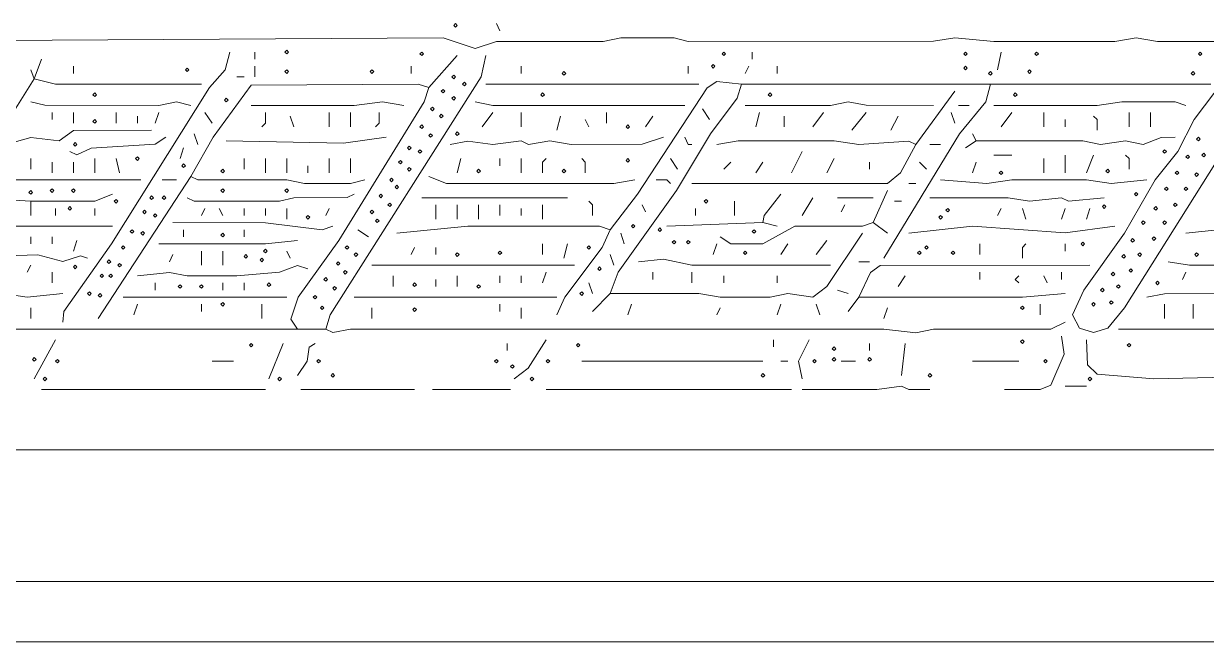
# Model space of a CAD drawing. Header units: millimetres. Extents: x 11 to 20000, y -4 to 8232.
# Drawn here: x 12745 to 14000, y 7568 to 8228 of the extents above; entities that cross this region are included whole.
import ezdxf

# ---------------------------------------------------------------- set-up
doc = ezdxf.new("R2010")
doc.units = ezdxf.units.MM
doc.layers.add('ARCHITECTURE', color=7, linetype='Continuous', lineweight=13, true_color=0x000000)
doc.layers.add('SOLAR', color=7, linetype='Continuous', lineweight=13, true_color=0x000000)

msp = doc.modelspace()

# ---------------------------------------------------------------- linework, layer by layer
at = {"layer": 'ARCHITECTURE', "color": 7, "lineweight": 13, "true_color": 0x000000}
for points in [[(16315.98982, 7775.26391), (16270.74095, 7771.64785), (16248.11652, 7775.26391), (12624.43439, 7775.26391), (12609.35102, 7779.03473)], [(16304.6776, 7635.74661), (15637.25679, 7635.74661), (15614.63235, 7635.74661), (15554.29864, 7635.74661), (15282.80543, 7635.74661), (15260.181, 7635.74661), (14679.48676, 7635.74661), (14656.86233, 7635.74661), (14600.30124, 7635.74661), (14581.44796, 7635.74661), (14076.16934, 7635.74661), (14057.31482, 7635.74661), (12594.26889, 7635.74661)], [(15546.75713, 7567.8733), (15535.44683, 7571.49593), (15509.04977, 7567.88643), (15486.42534, 7571.644), (12639.51776, 7571.644), (12624.43439, 7571.644)]]:
    msp.add_lwpolyline(points, dxfattribs=at)
at = {"layer": 'SOLAR', "color": 7, "lineweight": 13, "true_color": 0x000000}
for points in [[(13201.35747, 8225.86731), (13203.24287, 8227.7526), (13205.12817, 8225.86731), (13203.24287, 8223.9819)], [(13022.2474, 8197.58676), (13024.13269, 8199.47206), (13026.0181, 8197.58676), (13024.13269, 8195.70136)], [(13165.53541, 8195.70136), (13167.42081, 8197.58676), (13169.30622, 8195.70136), (13167.42081, 8193.81595)], [(13486.0483, 8195.70136), (13487.9336, 8197.58676), (13489.819, 8195.70136), (13487.9336, 8193.81595)], [(13742.45848, 8195.70136), (13744.34389, 8197.58676), (13746.2293, 8195.70136), (13744.34389, 8193.81595)], [(13817.8733, 8195.70136), (13819.75871, 8197.58676), (13821.644, 8195.70136), (13819.75871, 8193.81595)], [(13991.32726, 8195.70136), (13993.21267, 8197.58676), (13995.09808, 8195.70136), (13993.21267, 8193.81595)], [(13474.73609, 8182.50373), (13476.62138, 8184.38914), (13478.50679, 8182.50373), (13476.62138, 8180.61844)], [(13742.45848, 8180.61844), (13744.34389, 8182.50373), (13746.2293, 8180.61844), (13744.34389, 8178.73303)], [(12916.66663, 8178.73303), (12918.55204, 8180.61844), (12920.43744, 8178.73303), (12918.55204, 8176.84762)], [(13022.2474, 8176.84762), (13024.13269, 8178.73303), (13026.0181, 8176.84762), (13024.13269, 8174.96233)], [(13112.74514, 8176.84762), (13114.63043, 8178.73303), (13116.51584, 8176.84762), (13114.63043, 8174.96233)], [(13199.47206, 8171.19152), (13201.35747, 8173.07692), (13203.24287, 8171.19152), (13201.35747, 8169.30622)], [(13316.36505, 8174.96233), (13318.25034, 8176.84762), (13320.13575, 8174.96233), (13318.25034, 8173.07692)], [(13768.85373, 8174.96233), (13770.73903, 8176.84762), (13772.62443, 8174.96233), (13770.73903, 8173.07692)], [(13810.33179, 8176.84762), (13812.21719, 8178.73303), (13814.1026, 8176.84762), (13812.21719, 8174.96233)], [(13983.78586, 8174.96233), (13985.67115, 8176.84762), (13987.55656, 8174.96233), (13985.67115, 8173.07692)], [(13188.15984, 8156.1086), (13190.04525, 8157.994), (13191.93066, 8156.1086), (13190.04525, 8154.22319)], [(13210.78428, 8163.65011), (13212.66968, 8165.53541), (13214.55509, 8163.65011), (13212.66968, 8161.76471)], [(12818.62749, 8152.3379), (12820.51278, 8154.22319), (12822.39819, 8152.3379), (12820.51278, 8150.45249)], [(12958.1448, 8146.68179), (12960.0302, 8148.56708), (12961.9155, 8146.68179), (12960.0302, 8144.79638)], [(13199.47206, 8148.56708), (13201.35747, 8150.45249), (13203.24287, 8148.56708), (13201.35747, 8146.68179)], [(13293.74061, 8152.3379), (13295.6259, 8154.22319), (13297.51131, 8152.3379), (13295.6259, 8150.45249)], [(13535.06787, 8152.3379), (13536.95328, 8154.22319), (13538.83857, 8152.3379), (13536.95328, 8150.45249)], [(13795.24887, 8152.3379), (13797.13428, 8154.22319), (13799.01957, 8152.3379), (13797.13428, 8150.45249)], [(13176.84762, 8137.25486), (13178.73303, 8139.14027), (13180.61844, 8137.25486), (13178.73303, 8135.36957)], [(13186.27455, 8129.71346), (13188.15984, 8131.59876), (13190.04525, 8129.71346), (13188.15984, 8127.82805)], [(12818.62749, 8124.05735), (12820.51278, 8125.94265), (12822.39819, 8124.05735), (12820.51278, 8122.17195)], [(13165.53541, 8118.40124), (13167.42081, 8120.28654), (13169.30622, 8118.40124), (13167.42081, 8116.51584)], [(13384.23835, 8118.40124), (13386.12364, 8120.28654), (13388.00905, 8118.40124), (13386.12364, 8116.51584)], [(13174.96233, 8108.97432), (13176.84762, 8110.85973), (13178.73303, 8108.97432), (13176.84762, 8107.08903)], [(13203.24287, 8110.85973), (13205.12817, 8112.74514), (13207.01357, 8110.85973), (13205.12817, 8108.97432)], [(13989.44197, 8105.20362), (13991.32726, 8107.08903), (13993.21267, 8105.20362), (13991.32726, 8103.31821)], [(12797.88835, 8099.54751), (12799.77376, 8101.43292), (12801.65916, 8099.54751), (12799.77376, 8097.6621)], [(13152.3379, 8095.77681), (13154.22319, 8097.6621), (13156.1086, 8095.77681), (13154.22319, 8093.8914)], [(13163.65011, 8092.006), (13165.53541, 8093.8914), (13167.42081, 8092.006), (13165.53541, 8090.1207)], [(13953.61991, 8092.006), (13955.50532, 8093.8914), (13957.39061, 8092.006), (13955.50532, 8090.1207)], [(12863.87636, 8084.46459), (12865.76165, 8086.34989), (12867.64706, 8084.46459), (12865.76165, 8082.57919)], [(13142.91097, 8080.69378), (13144.79638, 8082.57919), (13146.68179, 8080.69378), (13144.79638, 8078.80848)], [(13384.23835, 8082.57919), (13386.12364, 8084.46459), (13388.00905, 8082.57919), (13386.12364, 8080.69378)], [(13978.12975, 8086.34989), (13980.01505, 8088.23529), (13981.90045, 8086.34989), (13980.01505, 8084.46459)], [(13995.09808, 8088.23529), (13996.98337, 8090.1207), (13998.86878, 8088.23529), (13996.98337, 8086.34989)], [(12912.89593, 8076.92308), (12914.78133, 8078.80848), (12916.66663, 8076.92308), (12914.78133, 8075.03767)], [(12954.3741, 8071.26697), (12956.25939, 8073.15238), (12958.1448, 8071.26697), (12956.25939, 8069.38156)], [(13152.3379, 8073.15238), (13154.22319, 8075.03767), (13156.1086, 8073.15238), (13154.22319, 8071.26697)], [(13225.86731, 8071.26697), (13227.7526, 8073.15238), (13229.63801, 8071.26697), (13227.7526, 8069.38156)], [(13316.36505, 8071.26697), (13318.25034, 8073.15238), (13320.13575, 8071.26697), (13318.25034, 8069.38156)], [(13780.16595, 8069.38156), (13782.05124, 8071.26697), (13783.93665, 8069.38156), (13782.05124, 8067.49627)], [(13893.28812, 8071.26697), (13895.17342, 8073.15238), (13897.05882, 8071.26697), (13895.17342, 8069.38156)], [(13966.81753, 8069.38156), (13968.70283, 8071.26697), (13970.58824, 8069.38156), (13968.70283, 8067.49627)], [(13987.55656, 8067.49627), (13989.44197, 8069.38156), (13991.32726, 8067.49627), (13989.44197, 8065.61086)], [(13133.48416, 8061.84016), (13135.36957, 8063.72545), (13137.25486, 8061.84016), (13135.36957, 8059.95475)], [(13139.14027, 8054.29864), (13141.02568, 8056.18405), (13142.91097, 8054.29864), (13141.02568, 8052.41324)], [(12750.75419, 8048.64253), (12752.63948, 8050.52794), (12754.52489, 8048.64253), (12752.63948, 8046.75713)], [(12773.37862, 8050.52794), (12775.26391, 8052.41324), (12777.14932, 8050.52794), (12775.26391, 8048.64253)], [(12796.00305, 8050.52794), (12797.88835, 8052.41324), (12799.77376, 8050.52794), (12797.88835, 8048.64253)], [(12878.95928, 8042.98643), (12880.84468, 8044.87183), (12882.72998, 8042.98643), (12880.84468, 8041.10102)], [(12892.1569, 8042.98643), (12894.04219, 8044.87183), (12895.9276, 8042.98643), (12894.04219, 8041.10102)], [(12954.3741, 8050.52794), (12956.25939, 8052.41324), (12958.1448, 8050.52794), (12956.25939, 8048.64253)], [(13022.2474, 8050.52794), (13024.13269, 8052.41324), (13026.0181, 8050.52794), (13024.13269, 8048.64253)], [(13122.17195, 8044.87183), (13124.05735, 8046.75713), (13125.94265, 8044.87183), (13124.05735, 8042.98643)], [(13923.45396, 8046.75713), (13925.33937, 8048.64253), (13927.22477, 8046.75713), (13925.33937, 8044.87183)], [(13955.50532, 8052.41324), (13957.39061, 8054.29864), (13959.27602, 8052.41324), (13957.39061, 8050.52794)], [(13976.24434, 8052.41324), (13978.12975, 8054.29864), (13980.01505, 8052.41324), (13978.12975, 8050.52794)], [(12792.23224, 8031.67421), (12794.11765, 8033.55962), (12796.00305, 8031.67421), (12794.11765, 8029.7888)], [(12841.25192, 8039.21572), (12843.13722, 8041.10102), (12845.02262, 8039.21572), (12843.13722, 8037.33032)], [(13131.59876, 8035.44491), (13133.48416, 8037.33032), (13135.36957, 8035.44491), (13133.48416, 8033.55962)], [(13467.19457, 8039.21572), (13469.07998, 8041.10102), (13470.96527, 8039.21572), (13469.07998, 8037.33032)], [(13723.60486, 8029.7888), (13725.49016, 8031.67421), (13727.37557, 8029.7888), (13725.49016, 8027.90351)], [(13889.51731, 8033.55962), (13891.40271, 8035.44491), (13893.28812, 8033.55962), (13891.40271, 8031.67421)], [(13944.1931, 8031.67421), (13946.07839, 8033.55962), (13947.9638, 8031.67421), (13946.07839, 8029.7888)], [(13964.93213, 8035.44491), (13966.81753, 8037.33032), (13968.70283, 8035.44491), (13966.81753, 8033.55962)], [(12871.41776, 8027.90351), (12873.30317, 8029.7888), (12875.18857, 8027.90351), (12873.30317, 8026.0181)], [(12882.72998, 8024.13269), (12884.61538, 8026.0181), (12886.50079, 8024.13269), (12884.61538, 8022.2474)], [(13044.87183, 8022.2474), (13046.75713, 8024.13269), (13048.64253, 8022.2474), (13046.75713, 8020.36199)], [(13112.74514, 8027.90351), (13114.63043, 8029.7888), (13116.51584, 8027.90351), (13114.63043, 8026.0181)], [(13118.40124, 8018.47658), (13120.28654, 8020.36199), (13122.17195, 8018.47658), (13120.28654, 8016.59129)], [(13716.06335, 8022.2474), (13717.94876, 8024.13269), (13719.83405, 8022.2474), (13717.94876, 8020.36199)], [(13930.99548, 8016.59129), (13932.88088, 8018.47658), (13934.76618, 8016.59129), (13932.88088, 8014.70588)], [(13953.61991, 8016.59129), (13955.50532, 8018.47658), (13957.39061, 8016.59129), (13955.50532, 8014.70588)], [(12858.22025, 8007.16437), (12860.10554, 8009.04977), (12861.99095, 8007.16437), (12860.10554, 8005.27907)], [(12869.53247, 8005.27907), (12871.41776, 8007.16437), (12873.30317, 8005.27907), (12871.41776, 8003.39367)], [(12954.3741, 8003.39367), (12956.25939, 8005.27907), (12958.1448, 8003.39367), (12956.25939, 8001.50826)], [(13389.89446, 8012.82048), (13391.77975, 8014.70588), (13393.66516, 8012.82048), (13391.77975, 8010.93518)], [(13418.175, 8009.04977), (13420.06029, 8010.93518), (13421.9457, 8009.04977), (13420.06029, 8007.16437)], [(13518.09955, 8007.16437), (13519.98495, 8009.04977), (13521.87025, 8007.16437), (13519.98495, 8005.27907)], [(13433.25792, 7995.85215), (13435.14333, 7997.73756), (13437.02862, 7995.85215), (13435.14333, 7993.96686)], [(13448.34084, 7995.85215), (13450.22624, 7997.73756), (13452.11165, 7995.85215), (13450.22624, 7993.96686)], [(13866.89287, 7993.96686), (13868.77828, 7995.85215), (13870.66369, 7993.96686), (13868.77828, 7992.08145)], [(13919.68326, 7997.73756), (13921.56867, 7999.62296), (13923.45396, 7997.73756), (13921.56867, 7995.85215)], [(13942.30769, 7999.62296), (13944.1931, 8001.50826), (13946.07839, 7999.62296), (13944.1931, 7997.73756)], [(12848.79333, 7990.19604), (12850.67873, 7992.08145), (12852.56414, 7990.19604), (12850.67873, 7988.31075)], [(12978.88382, 7980.76923), (12980.76923, 7982.65464), (12982.65464, 7980.76923), (12980.76923, 7978.88382)], [(12999.62296, 7986.42534), (13001.50826, 7988.31075), (13003.39367, 7986.42534), (13001.50826, 7984.53993)], [(13086.34989, 7990.19604), (13088.23529, 7992.08145), (13090.1207, 7990.19604), (13088.23529, 7988.31075)], [(13095.77681, 7982.65464), (13097.6621, 7984.53993), (13099.54751, 7982.65464), (13097.6621, 7980.76923)], [(13203.24287, 7982.65464), (13205.12817, 7984.53993), (13207.01357, 7982.65464), (13205.12817, 7980.76923)], [(13248.49174, 7984.53993), (13250.37704, 7986.42534), (13252.26244, 7984.53993), (13250.37704, 7982.65464)], [(13342.76018, 7990.19604), (13344.64559, 7992.08145), (13346.53088, 7990.19604), (13344.64559, 7988.31075)], [(13508.67274, 7984.53993), (13510.55803, 7986.42534), (13512.44344, 7984.53993), (13510.55803, 7982.65464)], [(13693.43891, 7984.53993), (13695.32432, 7986.42534), (13697.20962, 7984.53993), (13695.32432, 7982.65464)], [(13700.98043, 7990.19604), (13702.86572, 7992.08145), (13704.75113, 7990.19604), (13702.86572, 7988.31075)], [(13729.26097, 7984.53993), (13731.14627, 7986.42534), (13733.03167, 7984.53993), (13731.14627, 7982.65464)], [(13910.25645, 7980.76923), (13912.14174, 7982.65464), (13914.02715, 7980.76923), (13912.14174, 7978.88382)], [(13927.22477, 7982.65464), (13929.11007, 7984.53993), (13930.99548, 7982.65464), (13929.11007, 7980.76923)], [(13987.55656, 7982.65464), (13989.44197, 7984.53993), (13991.32726, 7982.65464), (13989.44197, 7980.76923)], [(12797.88835, 7969.45701), (12799.77376, 7971.34242), (12801.65916, 7969.45701), (12799.77376, 7967.57161)], [(12833.71041, 7975.11312), (12835.59581, 7976.99853), (12837.48111, 7975.11312), (12835.59581, 7973.22771)], [(12845.02262, 7971.34242), (12846.90803, 7973.22771), (12848.79333, 7971.34242), (12846.90803, 7969.45701)], [(12995.85215, 7976.99853), (12997.73756, 7978.88382), (12999.62296, 7976.99853), (12997.73756, 7975.11312)], [(13076.92308, 7973.22771), (13078.80848, 7975.11312), (13080.69378, 7973.22771), (13078.80848, 7971.34242)], [(13354.0724, 7967.57161), (13355.95781, 7969.45701), (13357.8431, 7967.57161), (13355.95781, 7965.68631)], [(13917.79785, 7965.68631), (13919.68326, 7967.57161), (13921.56867, 7965.68631), (13919.68326, 7963.8009)], [(12826.16889, 7960.0302), (12828.0543, 7961.9155), (12829.93971, 7960.0302), (12828.0543, 7958.1448)], [(12835.59581, 7960.0302), (12837.48111, 7961.9155), (12839.36652, 7960.0302), (12837.48111, 7958.1448)], [(13063.72545, 7956.25939), (13065.61086, 7958.1448), (13067.49627, 7956.25939), (13065.61086, 7954.3741)], [(13084.46459, 7963.8009), (13086.34989, 7965.68631), (13088.23529, 7963.8009), (13086.34989, 7961.9155)], [(13898.94423, 7961.9155), (13900.82952, 7963.8009), (13902.71493, 7961.9155), (13900.82952, 7960.0302)], [(12812.97138, 7941.17647), (12814.85667, 7943.06188), (12816.74208, 7941.17647), (12814.85667, 7939.29106)], [(12909.12523, 7948.71799), (12911.01052, 7950.60328), (12912.89593, 7948.71799), (12911.01052, 7946.83258)], [(12931.74966, 7948.71799), (12933.63495, 7950.60328), (12935.52036, 7948.71799), (12933.63495, 7946.83258)], [(13003.39367, 7950.60328), (13005.27907, 7952.48869), (13007.16437, 7950.60328), (13005.27907, 7948.71799)], [(13073.15238, 7946.83258), (13075.03767, 7948.71799), (13076.92308, 7946.83258), (13075.03767, 7944.94717)], [(13157.994, 7950.60328), (13159.8793, 7952.48869), (13161.76471, 7950.60328), (13159.8793, 7948.71799)], [(13225.86731, 7948.71799), (13227.7526, 7950.60328), (13229.63801, 7948.71799), (13227.7526, 7946.83258)], [(13335.21867, 7941.17647), (13337.10407, 7943.06188), (13338.98948, 7941.17647), (13337.10407, 7939.29106)], [(13887.63201, 7944.94717), (13889.51731, 7946.83258), (13891.40271, 7944.94717), (13889.51731, 7943.06188)], [(13904.60034, 7948.71799), (13906.48563, 7950.60328), (13908.37104, 7948.71799), (13906.48563, 7946.83258)], [(13946.07839, 7952.48869), (13947.9638, 7954.3741), (13949.84921, 7952.48869), (13947.9638, 7950.60328)], [(12824.2836, 7939.29106), (12826.16889, 7941.17647), (12828.0543, 7939.29106), (12826.16889, 7937.40577)], [(12954.3741, 7929.86425), (12956.25939, 7931.74966), (12958.1448, 7929.86425), (12956.25939, 7927.97885)], [(13052.41324, 7937.40577), (13054.29864, 7939.29106), (13056.18405, 7937.40577), (13054.29864, 7935.52036)], [(13878.20509, 7929.86425), (13880.0905, 7931.74966), (13881.9759, 7929.86425), (13880.0905, 7927.97885)], [(13897.05882, 7931.74966), (13898.94423, 7933.63495), (13900.82952, 7931.74966), (13898.94423, 7929.86425)], [(13059.95475, 7926.09355), (13061.84016, 7927.97885), (13063.72545, 7926.09355), (13061.84016, 7924.20814)], [(13157.994, 7924.20814), (13159.8793, 7926.09355), (13161.76471, 7924.20814), (13159.8793, 7922.32274)], [(13802.79038, 7926.09355), (13804.67568, 7927.97885), (13806.56109, 7926.09355), (13804.67568, 7924.20814)], [(13802.79038, 7890.27149), (13804.67568, 7892.1569), (13806.56109, 7890.27149), (13804.67568, 7888.38609)], [(12984.53993, 7886.50079), (12986.42534, 7888.38609), (12988.31075, 7886.50079), (12986.42534, 7884.61538)], [(13331.44796, 7886.50079), (13333.33337, 7888.38609), (13335.21867, 7886.50079), (13333.33337, 7884.61538)], [(13602.94118, 7882.72998), (13604.82658, 7884.61538), (13606.71188, 7882.72998), (13604.82658, 7880.84468)], [(13915.91256, 7886.50079), (13917.79785, 7888.38609), (13919.68326, 7886.50079), (13917.79785, 7884.61538)], [(12754.52489, 7871.41776), (12756.41029, 7873.30317), (12758.29559, 7871.41776), (12756.41029, 7869.53247)], [(12779.03473, 7869.53247), (12780.92002, 7871.41776), (12782.80543, 7869.53247), (12780.92002, 7867.64706)], [(13056.18405, 7869.53247), (13058.06934, 7871.41776), (13059.95475, 7869.53247), (13058.06934, 7867.64706)], [(13244.72093, 7869.53247), (13246.60633, 7871.41776), (13248.49174, 7869.53247), (13246.60633, 7867.64706)], [(13299.39672, 7869.53247), (13301.28201, 7871.41776), (13303.16742, 7869.53247), (13301.28201, 7867.64706)], [(13582.20215, 7869.53247), (13584.08744, 7871.41776), (13585.97285, 7869.53247), (13584.08744, 7867.64706)], [(13602.94118, 7871.41776), (13604.82658, 7873.30317), (13606.71188, 7871.41776), (13604.82658, 7869.53247)], [(13640.64853, 7871.41776), (13642.53394, 7873.30317), (13644.41934, 7871.41776), (13642.53394, 7869.53247)], [(13827.30011, 7869.53247), (13829.18552, 7871.41776), (13831.07093, 7869.53247), (13829.18552, 7867.64706)], [(13071.26697, 7854.44943), (13073.15238, 7856.33484), (13075.03767, 7854.44943), (13073.15238, 7852.56414)], [(13261.68925, 7863.87636), (13263.57466, 7865.76165), (13265.46007, 7863.87636), (13263.57466, 7861.99095)], [(13527.52636, 7854.44943), (13529.41176, 7856.33484), (13531.29717, 7854.44943), (13529.41176, 7852.56414)], [(13704.75113, 7854.44943), (13706.63654, 7856.33484), (13708.52183, 7854.44943), (13706.63654, 7852.56414)], [(12765.8371, 7850.67873), (12767.72251, 7852.56414), (12769.60781, 7850.67873), (12767.72251, 7848.79333)], [(13014.70588, 7850.67873), (13016.59129, 7852.56414), (13018.47658, 7850.67873), (13016.59129, 7848.79333)], [(13282.42839, 7850.67873), (13284.31369, 7852.56414), (13286.1991, 7850.67873), (13284.31369, 7848.79333)], [(13874.43439, 7850.67873), (13876.3198, 7852.56414), (13878.20509, 7850.67873), (13876.3198, 7848.79333)]]:
    msp.add_lwpolyline(points, close=True, dxfattribs=at)
for points in [[(13246.60633, 8227.75271), (13250.37749, 8220.21109)], [(12307.69231, 7873.30317), (12323.96606, 7911.01052), (12508.5905, 8193.81595), (12518.85328, 8203.92398), (12537.70781, 8208.7509), (13190.04525, 8212.66312), (13223.9819, 8201.51199), (13246.60633, 8208.7509), (13359.72851, 8208.90543), (13378.58179, 8212.66312), (13435.14287, 8212.52172), (13450.22624, 8208.90543), (13710.40724, 8209.19491), (13733.03167, 8212.66968), (13774.50939, 8208.90543), (13902.71493, 8208.90543), (13925.33937, 8212.66946), (13947.9638, 8208.90543), (14042.23269, 8208.89887)], [(14057.31482, 8163.65), (14056.11753, 8144.79638), (14024.4276, 8103.31833), (13912.97771, 7926.09355), (13895.16697, 7904.66686), (13880.0905, 7899.85294), (13865.15622, 7904.52534), (13857.76301, 7918.55204), (13869.83462, 7944.94717), (13912.97771, 8005.27896), (13945.39118, 8061.84005), (13969.5319, 8092.00611), (13986.72805, 8125.94276), (14029.72195, 8182.50385), (14042.23269, 8208.89887)], [(12963.8009, 8197.58665), (12958.82557, 8178.73303), (12942.2259, 8159.87941), (12838.31018, 7993.96674), (12787.77387, 7922.32285), (12786.57658, 7911.01052)], [(12990.19649, 8190.04525), (12990.19649, 8197.58665)], [(13065.61086, 7903.46912), (13070.43846, 7918.55204), (13230.32568, 8171.19163), (13235.29412, 8193.81606)], [(13174.96188, 8159.87941), (13205.12862, 8193.81606)], [(13518.09955, 8197.58665), (13518.09955, 8190.04525)], [(13782.0517, 8197.58665), (13778.28054, 8178.73303)], [(12763.95215, 8190.04525), (12756.40984, 8169.30611)], [(12797.8888, 8182.50385), (12797.8888, 8174.96222)], [(12990.19649, 8182.50385), (12990.19649, 8171.19163)], [(13156.1086, 8174.96222), (13156.1086, 8182.50385)], [(13273.00192, 8182.50385), (13273.00192, 8174.96222)], [(13450.22624, 8182.50385), (13450.22624, 8174.96222)], [(13510.55848, 8174.96222), (13514.32839, 8182.50385)], [(13544.49514, 8182.50385), (13544.49514, 8174.96222)], [(12724.35939, 8118.40113), (12756.40984, 8169.30611)], [(12752.63993, 8178.73303), (12756.40984, 8169.30611)], [(12756.40984, 8169.30611), (12779.03428, 8163.65656), (12933.63541, 8163.65)], [(12978.88428, 8171.19163), (12971.34197, 8171.19163)], [(13174.96188, 8159.87941), (13163.64966, 8163.64344), (12986.43224, 8162.4457), (12946.00407, 8107.08891), (12922.32319, 8065.61086)], [(13035.44536, 7903.46912), (13028.41391, 7913.94559), (13036.50181, 7937.40577), (13079.6448, 7997.73756), (13170.14253, 8144.79638), (13174.96188, 8159.87941)], [(13461.53846, 8163.65), (13235.29412, 8163.65)], [(13506.78733, 8163.65), (13480.39174, 8166.21652), (13470.12896, 8159.73122), (13396.37998, 8046.75724), (13367.26957, 8009.04977)], [(13506.78733, 8163.65), (13501.96663, 8148.56719), (13473.90701, 8110.85973), (13437.85769, 8050.52783), (13375.86833, 7963.8009), (13367.26957, 7941.17647)], [(13506.78733, 8163.65), (13770.73948, 8163.65)], [(13657.61731, 7978.88394), (13737.85928, 8110.85973), (13765.91199, 8144.79638), (13770.73948, 8163.65)], [(13691.55396, 8099.54751), (13733.03167, 8156.1086)], [(13770.73948, 8163.65), (14004.52489, 8163.65)], [(12752.63993, 8144.79638), (12767.72206, 8141.1802), (12888.38654, 8141.03213), (12907.23982, 8144.64186), (12922.32319, 8141.02557)], [(13148.56753, 8141.02557), (13125.9431, 8144.79638), (13095.77636, 8141.03213), (12986.42534, 8141.02557)], [(13223.9819, 8144.79638), (13242.83518, 8141.03213), (13446.45509, 8141.02557)], [(13510.55848, 8141.02557), (13601.05622, 8141.03213), (13619.9095, 8144.78971), (13638.76278, 8141.17364), (13710.40724, 8141.02557)], [(13774.50939, 8141.02557), (13883.86165, 8141.03213), (13910.256, 8144.79638), (13966.81708, 8144.64842), (13978.1293, 8141.02557)], [(12775.26437, 8125.94276), (12775.26437, 8133.48416)], [(12797.8888, 8122.17195), (12797.8888, 8133.48416)], [(12843.13767, 8133.48416), (12843.13767, 8122.17195)], [(12884.61538, 8122.17195), (12888.38654, 8133.48416)], [(12937.40532, 8133.48416), (12944.94762, 8122.17195)], [(13001.50871, 8133.48416), (13001.50871, 8122.17195), (12997.73756, 8118.40113)], [(13069.38201, 8118.40113), (13069.38201, 8133.48416)], [(13092.00645, 8133.48416), (13092.00645, 8118.40113)], [(13122.17195, 8133.48416), (13122.17195, 8122.17195), (13118.40079, 8118.40113)], [(13242.83518, 8133.48416), (13231.52296, 8118.40113)], [(13273.00192, 8133.48416), (13273.00192, 8118.40113)], [(13363.49966, 8122.17195), (13363.49966, 8133.48416)], [(13465.30962, 8137.25498), (13472.85068, 8125.94276)], [(13525.64061, 8133.48416), (13521.8707, 8118.40113)], [(13582.2017, 8118.40113), (13593.51391, 8133.48416)], [(13623.68066, 8114.63054), (13638.76278, 8133.48416)], [(13729.26052, 8133.48416), (13733.03167, 8122.17195)], [(13748.11505, 8141.02557), (13736.80283, 8141.02557)], [(13782.0517, 8118.40113), (13793.36391, 8133.48416)], [(13827.30057, 8133.48416), (13827.30057, 8118.40113)], [(13917.7983, 8133.48416), (13917.7983, 8118.40113)], [(13940.42274, 8133.48416), (13940.42274, 8118.40113)], [(12865.7621, 8129.71335), (12865.7621, 8122.17195)], [(13027.90305, 8129.71335), (13031.67421, 8118.40113)], [(13314.47964, 8129.71335), (13310.70848, 8114.63054)], [(13344.64514, 8118.40113), (13340.87523, 8125.94276)], [(13404.97738, 8118.40113), (13412.51844, 8129.71335)], [(13552.0362, 8118.40113), (13552.0362, 8129.71335)], [(13665.15837, 8114.63054), (13672.69943, 8129.71335)], [(13849.925, 8118.40113), (13849.925, 8125.94276)], [(13880.0905, 8129.71335), (13883.86165, 8125.94276), (13883.86165, 8114.63054)], [(12726.24434, 8099.54751), (12752.63993, 8106.94084), (12782.79853, 8103.47296), (12797.89434, 8114.47579), (12880.84423, 8114.63054)], [(12794.11765, 8092.00611), (12801.66561, 8088.53801), (12816.74208, 8095.62217), (12884.61538, 8099.70204), (12895.9276, 8107.08891)], [(12929.86425, 8099.54751), (12926.0931, 8110.85973)], [(13129.71301, 8107.08891), (13084.46414, 8100.74514), (12960.02975, 8103.31833)], [(13423.83066, 8107.08891), (13401.20622, 8099.69548), (13325.79186, 8099.55407), (13303.16742, 8103.31165), (13280.54299, 8099.54751), (13273.00192, 8103.31833), (13242.83518, 8099.56063), (13216.44084, 8103.17025), (13197.58631, 8099.54751)], [(13446.45509, 8107.08891), (13450.22624, 8099.54751), (13453.9974, 8099.54751)], [(13751.88495, 8110.85973), (13755.65611, 8103.31833)], [(13966.81708, 8107.08891), (13951.73495, 8106.93439), (13932.88043, 8099.56075), (13914.02715, 8103.31165), (13887.63156, 8099.55419), (13868.77828, 8103.31176), (13755.65611, 8103.31833)], [(12911.01097, 8084.46448), (12914.78088, 8095.7767)], [(13691.55396, 8099.54751), (13675.42115, 8069.38167), (13661.38722, 8058.2241), (13453.9974, 8058.06946)], [(13691.55396, 8099.54751), (13684.00475, 8103.16369), (13631.22172, 8099.55407), (13604.82613, 8103.31833), (13503.01618, 8103.31176), (13480.39174, 8099.54751)], [(13706.63609, 8099.54751), (13717.9483, 8099.54751)], [(13744.34389, 8095.7767), (13755.65611, 8103.31833)], [(12752.63993, 8084.46448), (12752.63993, 8073.15226)], [(12775.26437, 8069.38167), (12775.26437, 8080.69389)], [(12797.8888, 8080.69389), (12797.8888, 8069.38167)], [(12820.51324, 8069.38167), (12820.51324, 8084.46448)], [(12843.13767, 8084.46448), (12846.90758, 8069.38167)], [(12978.88428, 8073.15226), (12978.88428, 8084.46448)], [(13001.50871, 8069.38167), (13001.50871, 8084.46448)], [(13024.13314, 8069.38167), (13024.13314, 8084.46448)], [(13069.38201, 8069.38167), (13069.38201, 8084.46448)], [(13092.00645, 8069.38167), (13092.00645, 8084.46448)], [(13205.12862, 8069.38167), (13208.89853, 8084.46448)], [(13250.37749, 8084.46448), (13250.37749, 8076.92308)], [(13273.00192, 8084.46448), (13273.00192, 8069.38167)], [(13295.62636, 8069.38167), (13295.62636, 8080.69389), (13299.39627, 8084.46448)], [(13340.87523, 8069.38167), (13340.87523, 8080.69389), (13337.10407, 8084.46448)], [(13431.37296, 8084.46448), (13438.91403, 8073.15226)], [(13495.47511, 8080.69389), (13487.93405, 8073.15226)], [(13521.8707, 8069.38167), (13529.41176, 8080.69389)], [(13559.57726, 8069.38167), (13570.88948, 8092.00611)], [(13597.28507, 8069.38167), (13604.82613, 8084.46448)], [(13642.53394, 8073.15226), (13642.53394, 8080.69389)], [(13695.32387, 8080.69389), (13702.86618, 8073.15226)], [(13751.88495, 8069.38167), (13755.65611, 8080.69389)], [(13774.50939, 8088.23529), (13793.36391, 8088.23529)], [(13827.30057, 8069.38167), (13827.30057, 8084.46448)], [(13849.925, 8088.23529), (13849.925, 8069.38167)], [(13872.54943, 8069.38167), (13880.0905, 8088.23529)], [(13917.7983, 8073.15226), (13917.7983, 8084.46448), (13914.02715, 8088.23529)], [(13046.75758, 8069.38167), (13046.75758, 8076.92308)], [(12699.84876, 8061.84005), (12869.53201, 8061.84005)], [(12824.28314, 7914.78133), (12922.32319, 8065.61086)], [(12892.15645, 8061.84005), (12907.23982, 8061.84005)], [(12922.32319, 8065.61086), (12929.87115, 8061.98812), (13024.13314, 8061.83348), (13042.98643, 8058.07602), (13092.00645, 8058.21742), (13107.08857, 8061.84005)], [(13174.96188, 8065.61086), (13193.8164, 8058.07602), (13371.04072, 8058.07602), (13393.66516, 8061.84005)], [(13431.37296, 8058.06946), (13427.60181, 8061.84005), (13416.28959, 8061.84005)], [(13684.01165, 8058.06946), (13691.55396, 8058.06946)], [(13717.9483, 8061.84005), (13766.96833, 8058.06946), (13793.36391, 8061.83348), (13872.54943, 8061.83348), (13898.94378, 8058.06946), (13936.65158, 8061.84005)], [(12692.30769, 8042.98643), (12752.63993, 8039.21561)], [(12752.63993, 8039.21561), (12820.51324, 8039.36369), (12839.36652, 8046.75724)], [(13095.77636, 8046.75724), (13088.22839, 8043.13439), (13031.67421, 8042.83846), (13016.59084, 8039.22217), (12926.1, 8039.36369), (12918.55204, 8042.98643)], [(13167.42081, 8042.98643), (13322.0207, 8042.98643)], [(13529.41176, 8016.59118), (13530.60894, 8024.13937), (13548.26505, 8046.75724)], [(13582.2017, 8042.98643), (13570.88948, 8024.13281)], [(13646.30509, 8042.98643), (13608.59729, 8042.98643)], [(13646.30509, 8016.59118), (13661.38722, 8050.52783)], [(13706.63609, 8042.98643), (13789.59276, 8042.97986), (13812.21719, 8039.21572), (13846.15385, 8042.98643), (13853.69491, 8039.21561), (13891.40271, 8042.98643)], [(14257.16482, 8050.52783), (14230.76923, 8016.74593), (14204.37364, 8009.19774), (14136.50034, 8009.19774), (14121.41821, 8012.80747), (14106.33484, 8009.19774), (14012.06595, 8009.04321), (13978.1293, 8005.27896)], [(12752.63993, 8024.13281), (12752.63993, 8039.21561)], [(12779.03428, 8024.13281), (12779.03428, 8031.67421)], [(12820.51324, 8031.67421), (12820.51324, 8024.13281)], [(12933.63541, 8024.13281), (12937.40532, 8031.67421)], [(12956.25984, 8024.13281), (12952.48869, 8031.67421)], [(12978.88428, 8024.13281), (12978.88428, 8031.67421)], [(13001.50871, 8024.13281), (13001.50871, 8031.67421)], [(13024.13314, 8031.67421), (13024.13314, 8020.36199)], [(13069.38201, 8031.67421), (13065.61086, 8024.13281)], [(13182.50419, 8020.36199), (13182.50419, 8035.44502)], [(13205.12862, 8035.44502), (13205.12862, 8020.36199)], [(13227.75305, 8020.36199), (13227.75305, 8035.44502)], [(13250.37749, 8035.44502), (13250.37749, 8024.13281)], [(13273.00192, 8024.13281), (13273.00192, 8031.67421)], [(13295.62636, 8035.44502), (13295.62636, 8020.36199)], [(13344.64514, 8039.21561), (13348.41629, 8035.44502), (13348.41629, 8024.13281)], [(13401.20622, 8035.44502), (13404.97738, 8027.90339)], [(13457.76731, 8024.13281), (13457.76731, 8031.67421)], [(13499.24627, 8024.13281), (13499.24627, 8039.21561)], [(13616.13835, 8035.44502), (13612.36844, 8027.90339)], [(13668.92952, 8039.21561), (13676.47059, 8039.21561)], [(13778.28054, 8024.13281), (13782.0517, 8031.67421)], [(13804.67613, 8031.67421), (13808.44604, 8020.36199)], [(13849.925, 8031.67421), (13846.15385, 8020.36199)], [(13876.31934, 8031.67421), (13872.54943, 8020.36199)], [(12839.36652, 8012.82059), (12692.30769, 8012.81403), (12673.45441, 8009.05645), (12658.37104, 8012.82059)], [(13073.15192, 8012.82059), (13061.83971, 8009.0629), (13001.50871, 8016.44321), (12903.46867, 8016.59118)], [(12914.78088, 8001.50837), (12914.78088, 8009.04977)], [(12978.88428, 8001.50837), (12978.88428, 8009.04977)], [(13099.54751, 8009.04977), (13110.85973, 8001.50837)], [(13141.02523, 8005.27896), (13216.44084, 8012.81403), (13355.95735, 8012.81403), (13367.26957, 8009.04977)], [(13310.70848, 7918.55204), (13319.30724, 7937.40577), (13358.67907, 7990.19615), (13367.26957, 8009.04977)], [(13634.99287, 8005.27896), (13597.13733, 7948.71799), (13582.2017, 7937.56041), (13555.80735, 7941.16991), (13536.95283, 7937.55385), (13484.1629, 7937.40577), (13461.53846, 7941.16991), (13367.26957, 7941.17647)], [(13382.35294, 7993.96674), (13378.58179, 8005.27896)], [(13529.41176, 8016.59118), (13427.60181, 8012.82059)], [(13484.1629, 8001.50837), (13495.47511, 7994.12138), (13529.41176, 7994.11493), (13563.34842, 8012.66584), (13634.99287, 8012.96855), (13646.30509, 8016.59118)], [(13544.49514, 8012.82059), (13529.41176, 8016.59118)], [(13661.38722, 8005.27896), (13646.30509, 8016.59118)], [(13684.01165, 8005.27896), (13751.88495, 8012.81403), (13849.925, 8005.57511), (13902.71493, 8012.82059)], [(12752.63993, 7993.96674), (12752.63993, 8001.50837)], [(12775.26437, 7993.96674), (12775.26437, 8001.50837)], [(12797.8888, 7986.42534), (12801.65871, 7997.73756)], [(12888.38654, 7993.96674), (13001.50871, 7993.9733), (13035.44536, 7997.73756)], [(13295.62636, 7982.65452), (13295.62636, 7993.96674)], [(13322.0207, 7993.96674), (13318.25079, 7978.88394)], [(13476.62183, 7982.65452), (13480.39174, 7993.96674)], [(13555.80735, 7993.96674), (13548.26505, 7982.65452)], [(13585.97285, 7982.65452), (13597.28507, 7997.73756)], [(13759.42726, 7982.65452), (13759.42726, 7993.96674)], [(13808.44604, 7993.96674), (13804.67613, 7990.19615), (13804.67613, 7978.88394)], [(13849.925, 7986.42534), (13849.925, 7993.96674)], [(12647.05882, 7978.88394), (12760.181, 7982.50656), (12786.57658, 7975.40928), (12805.42296, 7981.45679), (12812.97093, 7978.88394)], [(12899.69876, 7975.11312), (12903.46867, 7982.65452)], [(12933.63541, 7971.34231), (12933.63541, 7986.42534)], [(12956.25984, 7986.42534), (12956.25984, 7971.34231)], [(13024.13314, 7986.42534), (13027.90305, 7978.88394)], [(13156.1086, 7982.65452), (13159.87975, 7990.19615)], [(13182.50419, 7990.19615), (13182.50419, 7982.65452)], [(13371.04072, 7971.34231), (13367.26957, 7982.65452)], [(12748.86878, 7963.8009), (12752.63993, 7971.34231)], [(12865.7621, 7960.0302), (12899.69876, 7963.79434), (12918.55204, 7960.17828), (12971.34197, 7960.17828), (13016.59084, 7963.94898), (13035.44536, 7971.18767), (13046.75758, 7967.57172)], [(13114.63088, 7971.34231), (13329.56301, 7971.34231)], [(13397.43631, 7975.11312), (13423.83066, 7977.6862), (13453.9974, 7971.34887), (13601.05622, 7971.34231)], [(13642.53394, 7975.11312), (13631.22172, 7975.11312)], [(13631.22172, 7937.40577), (13643.58337, 7963.79434), (13653.84615, 7971.18767), (13876.31934, 7971.34231)], [(13959.27602, 7975.11312), (13981.90045, 7971.34887), (14196.83258, 7971.34231)], [(12775.26437, 7952.48869), (12775.26437, 7963.8009)], [(13137.25532, 7948.71799), (13137.25532, 7960.0302)], [(13182.50419, 7956.25939), (13182.50419, 7948.71799)], [(13205.12862, 7948.71799), (13205.12862, 7960.0302)], [(13250.37749, 7960.0302), (13250.37749, 7952.48869)], [(13273.00192, 7960.0302), (13273.00192, 7952.48869)], [(13299.39627, 7963.8009), (13295.62636, 7952.48869)], [(13412.51844, 7963.8009), (13412.51844, 7956.25939)], [(13453.9974, 7963.8009), (13453.9974, 7952.48869)], [(13487.93405, 7952.48869), (13487.93405, 7960.0302)], [(13544.49514, 7960.0302), (13544.49514, 7952.48869)], [(13680.24174, 7960.0302), (13672.69943, 7948.71799)], [(13759.42726, 7956.25939), (13759.42726, 7963.8009)], [(13800.90498, 7960.0302), (13797.13382, 7956.25939), (13800.90498, 7952.48869)], [(13827.30057, 7960.0302), (13831.07048, 7952.48869)], [(13846.15385, 7956.25939), (13846.15385, 7963.8009)], [(13978.1293, 7963.8009), (13974.35939, 7956.25939)], [(12884.61538, 7944.94717), (12884.61538, 7952.48869)], [(12956.25984, 7944.94717), (12956.25984, 7952.48869)], [(12978.88428, 7944.94717), (12978.88428, 7952.48869)], [(13348.41629, 7941.17647), (13344.64514, 7952.48869)], [(13608.59729, 7944.94717), (13619.9095, 7941.17647)], [(12786.57658, 7941.17647), (12748.86878, 7937.406), (12722.47319, 7941.17647), (12639.51776, 7941.02839), (12628.20554, 7937.56041), (12609.35102, 7941.02183), (12594.27579, 7937.56041), (12586.72658, 7941.17647)], [(13024.13314, 7937.40577), (12850.67873, 7937.40577)], [(12865.7621, 7929.86425), (12861.99095, 7918.55204)], [(12933.63541, 7922.32274), (12933.63541, 7929.86425)], [(12997.73756, 7929.86425), (12997.73756, 7914.78133)], [(13095.77636, 7937.40577), (13310.70848, 7937.40577)], [(13250.37749, 7922.32274), (13250.37749, 7929.86425)], [(13367.26957, 7941.17647), (13348.41629, 7922.32274)], [(13386.1241, 7918.55204), (13389.894, 7929.86425)], [(13544.49514, 7918.55204), (13548.26505, 7929.86425)], [(13589.744, 7918.55204), (13585.97285, 7929.86425)], [(13619.9095, 7922.32274), (13631.22172, 7937.40577)], [(13631.22172, 7937.40577), (13804.67613, 7937.41233), (13849.925, 7941.17647)], [(13823.52941, 7918.55204), (13823.52941, 7929.86425)], [(14159.12477, 7937.40577), (14046.0026, 7937.41233), (14023.37817, 7941.17647), (13955.50486, 7941.02839), (13936.65158, 7937.40577)], [(13955.50486, 7929.86425), (13955.50486, 7914.78133)], [(13985.67161, 7929.86425), (13985.67161, 7914.78133)], [(12752.63993, 7926.09355), (12752.63993, 7914.78133)], [(13114.63088, 7914.78133), (13114.63088, 7926.09355)], [(13273.00192, 7926.09355), (13273.00192, 7914.78133)], [(13480.39174, 7918.55204), (13484.1629, 7926.09355)], [(13661.38722, 7926.09355), (13657.61731, 7914.78133)], [(13065.61086, 7903.46912), (13073.15882, 7899.85294), (13092.00645, 7903.46912), (13299.39627, 7903.46912), (13306.93857, 7903.46912), (13325.79186, 7903.46912), (13657.61731, 7903.46912), (13691.55396, 7899.70486), (13710.40724, 7903.46256), (13834.84163, 7903.62376), (13849.925, 7911.01052)], [(13035.44536, 7903.46912), (13027.89615, 7903.46912), (13012.82093, 7903.46912), (12556.56109, 7903.32104), (12541.47771, 7898.50057), (12503.77115, 7865.91629), (12341.62896, 7865.76821), (12319.00452, 7869.53247)], [(12779.03428, 7892.1569), (12756.40984, 7850.67873)], [(13065.61086, 7903.46912), (13035.44536, 7903.46912)], [(13299.39627, 7892.1569), (13280.39525, 7862.13903), (13265.45962, 7850.67873)], [(13540.72398, 7884.61538), (13540.72398, 7892.1569)], [(13570.88948, 7850.67873), (13567.26742, 7869.53247), (13578.43179, 7892.1569)], [(13846.15385, 7895.9276), (13848.86176, 7877.07387), (13834.68699, 7844.19355), (13823.52941, 7839.51459), (13785.82161, 7839.36652)], [(14494.72138, 7888.38609), (14472.09695, 7903.31448), (14170.43699, 7903.32104), (14151.59061, 7895.77296), (14128.81154, 7862.13903), (14113.8759, 7854.59751), (13944.19265, 7850.68529), (13883.86165, 7855.65373), (13873.75362, 7865.76176), (13872.54943, 7892.1569)], [(13906.48609, 7903.46912), (14144.04265, 7903.46912)], [(13005.27862, 7850.67873), (13020.36199, 7888.38609)], [(13035.44536, 7854.44943), (13045.70124, 7869.53247), (13047.95486, 7884.46075), (13054.29864, 7888.38609)], [(13257.91855, 7888.38609), (13257.91855, 7880.84468)], [(13642.53394, 7888.38609), (13642.53394, 7880.84468)], [(13676.47059, 7854.44943), (13680.24174, 7888.38609)], [(12944.94762, 7869.53247), (12967.57206, 7869.53247)], [(13337.10407, 7869.53247), (13529.41176, 7869.53247)], [(13555.80735, 7869.53247), (13548.26505, 7869.53247)], [(13612.36844, 7869.53247), (13627.45057, 7869.53247)], [(13751.88495, 7869.53247), (13800.90498, 7869.53247)], [(13706.63609, 7839.36652), (13684.01165, 7839.36652), (13676.47059, 7843.13722), (13650.06946, 7839.36652), (13570.88948, 7839.36652)], [(13872.54943, 7843.13722), (13849.925, 7843.13722)], [(13001.50871, 7839.36652), (12763.95215, 7839.36652)], [(13159.87975, 7839.36652), (13039.21527, 7839.36652)], [(13261.68971, 7839.36652), (13178.73303, 7839.36652)], [(13559.57726, 7839.36652), (13299.39627, 7839.36652)]]:
    msp.add_lwpolyline(points, dxfattribs=at)

doc.saveas('drawing.dxf')
